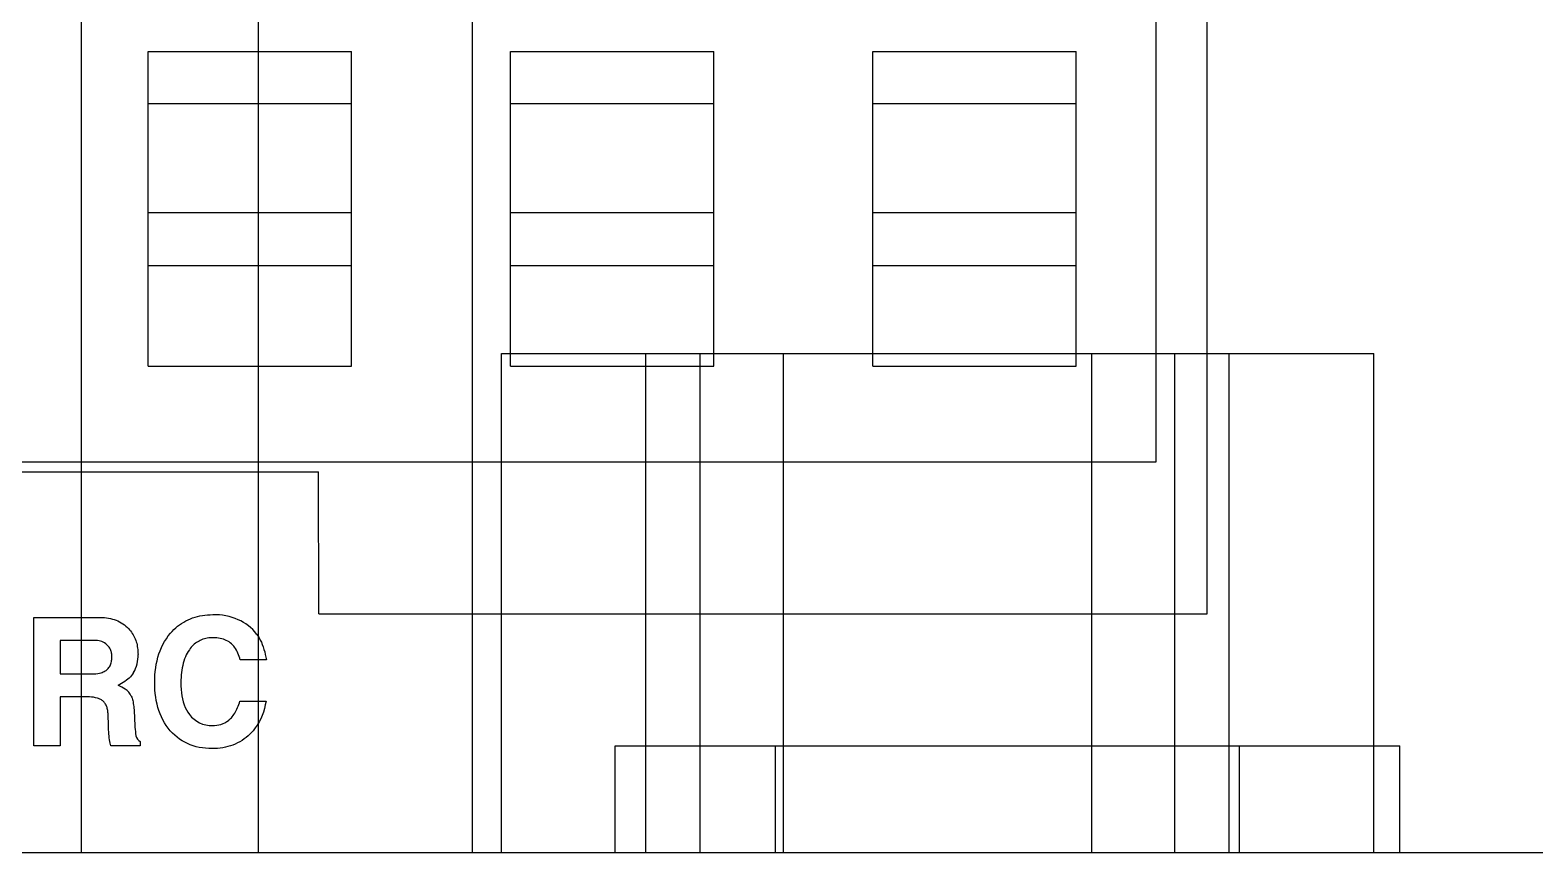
# Model space of a CAD drawing. Extents: x 0 to 171, y 0 to 414.
# Drawn here: x 101.71 to 122.68, y 170.44 to 181.91 of the extents above; entities that cross this region are included whole.
import ezdxf

# ---------------------------------------------------------------- set-up
doc = ezdxf.new("R2010")
doc.units = 0
doc.layers.add('-15N-THT. THIẾT BỊ ĐÓNG MỞ', color=40, linetype='CONTINUOUS')

# ---------------------------------------------------------------- blocks, each defined once
blk = doc.blocks.new('06 - N - SC VSD ATV630U75~D11N4')
at = {"layer": '-15N-THT. THIẾT BỊ ĐÓNG MỞ'}
for p, q in [((31.895, -13.579), (31.895, -31.065)), ((32.61, -33.182), (32.61, -14.639)), ((16.917, -21.599), (16.917, -36.512)), ((19.387, -36.512), (19.387, -21.599)), ((22.37, -36.512), (22.37, -21.599)), ((17.851, -25.343), (20.685, -25.343)), ((17.851, -29.73), (17.851, -25.343)), ((20.685, -26.074), (20.685, -25.343)), ((22.902, -25.343), (25.735, -25.343)), ((22.902, -29.73), (22.902, -25.343)), ((25.735, -26.074), (25.735, -25.343)), ((27.952, -25.343), (30.786, -25.343)), ((27.952, -29.73), (27.952, -25.343)), ((30.786, -26.074), (30.786, -25.343)), ((17.851, -26.074), (17.851, -26.074)), ((20.685, -26.074), (17.851, -26.074)), ((20.685, -26.074), (20.685, -26.074)), ((20.685, -29.73), (20.685, -26.074)), ((25.735, -26.074), (22.902, -26.074)), ((22.902, -26.074), (22.902, -26.074)), ((25.735, -26.074), (25.735, -26.074)), ((25.735, -29.73), (25.735, -26.074)), ((30.786, -26.074), (27.952, -26.074)), ((27.952, -26.074), (27.952, -26.074)), ((30.786, -26.074), (30.786, -26.074)), ((30.786, -29.73), (30.786, -26.074)), ((20.685, -27.592), (17.851, -27.592)), ((25.735, -27.592), (22.902, -27.592)), ((30.786, -27.592), (27.952, -27.592)), ((17.851, -28.324), (20.685, -28.324)), ((22.902, -28.324), (25.735, -28.324)), ((27.952, -28.324), (30.786, -28.324)), ((22.773, -29.552), (34.931, -29.552)), ((22.773, -36.512), (22.773, -29.552)), ((24.787, -36.512), (24.787, -29.552)), ((25.544, -36.512), (25.544, -29.552)), ((26.703, -29.552), (26.703, -29.552)), ((26.703, -36.512), (26.703, -29.552)), ((31.002, -29.552), (31.002, -29.552)), ((31.002, -36.512), (31.002, -29.552)), ((32.161, -36.512), (32.161, -29.552)), ((32.917, -36.512), (32.917, -29.552)), ((34.931, -36.512), (34.931, -29.552)), ((17.851, -29.73), (20.685, -29.73)), ((22.902, -29.73), (25.735, -29.73)), ((27.952, -29.73), (30.786, -29.73)), ((31.895, -31.065), (-38.814, -31.065)), ((-8.292, -31.202), (20.223, -31.202)), ((20.231, -33.182), (20.223, -31.202)), ((20.223, -31.202), (20.223, -31.202)), ((16.259, -35.02), (16.259, -33.231)), ((16.259, -33.231), (17.185, -33.231)), ((16.259, -33.231), (16.259, -33.231)), ((17.185, -33.231), (17.214, -33.231)), ((17.185, -33.231), (17.185, -33.231)), ((17.214, -33.231), (17.242, -33.233)), ((17.242, -33.233), (17.27, -33.236)), ((17.27, -33.236), (17.298, -33.24)), ((17.298, -33.24), (17.325, -33.246)), ((17.325, -33.246), (17.352, -33.253)), ((17.352, -33.253), (17.378, -33.261)), ((17.378, -33.261), (17.403, -33.27)), ((17.403, -33.27), (17.428, -33.28)), ((17.428, -33.28), (17.452, -33.292)), ((17.452, -33.292), (17.475, -33.306)), ((17.475, -33.306), (17.498, -33.32)), ((17.498, -33.32), (17.52, -33.336)), ((17.52, -33.336), (17.541, -33.353)), ((18.261, -33.354), (18.289, -33.333)), ((18.289, -33.333), (18.317, -33.313)), ((18.317, -33.313), (18.346, -33.295)), ((18.346, -33.295), (18.376, -33.278)), ((18.376, -33.278), (18.407, -33.263)), ((18.407, -33.263), (18.439, -33.249)), ((18.439, -33.249), (18.471, -33.237)), ((18.471, -33.237), (18.504, -33.226)), ((18.504, -33.226), (18.538, -33.217)), ((18.538, -33.217), (18.572, -33.209)), ((18.572, -33.209), (18.607, -33.203)), ((18.607, -33.203), (18.643, -33.198)), ((18.643, -33.198), (18.679, -33.195)), ((18.679, -33.195), (18.715, -33.193)), ((18.715, -33.193), (18.752, -33.192)), ((18.752, -33.192), (18.752, -33.192)), ((19.108, -33.262), (19.108, -33.262)), ((20.231, -33.182), (32.61, -33.182)), ((20.231, -33.182), (20.231, -33.182)), ((32.61, -33.182), (32.61, -33.182)), ((16.624, -33.552), (16.624, -33.552)), ((16.624, -33.552), (16.624, -34.017)), ((17.125, -33.552), (16.624, -33.552)), ((17.125, -33.552), (17.125, -33.552)), ((17.541, -33.353), (17.561, -33.371)), ((17.561, -33.371), (17.577, -33.386)), ((17.561, -33.371), (17.561, -33.371)), ((17.577, -33.386), (17.591, -33.402)), ((17.591, -33.402), (17.605, -33.418)), ((17.605, -33.418), (17.618, -33.436)), ((17.618, -33.436), (17.63, -33.453)), ((17.63, -33.453), (17.641, -33.472)), ((17.641, -33.472), (17.652, -33.49)), ((17.652, -33.49), (17.661, -33.51)), ((17.661, -33.51), (17.67, -33.529)), ((17.67, -33.529), (17.678, -33.55)), ((17.678, -33.55), (17.685, -33.57)), ((18.08, -33.567), (18.105, -33.527)), ((18.105, -33.527), (18.132, -33.489)), ((18.132, -33.489), (18.162, -33.452)), ((18.162, -33.452), (18.185, -33.426)), ((18.162, -33.452), (18.162, -33.452)), ((18.185, -33.426), (18.209, -33.4)), ((18.209, -33.4), (18.235, -33.376)), ((18.235, -33.376), (18.261, -33.354)), ((18.577, -33.55), (18.56, -33.559)), ((18.596, -33.542), (18.577, -33.55)), ((18.614, -33.535), (18.596, -33.542)), ((18.634, -33.529), (18.614, -33.535)), ((18.654, -33.524), (18.634, -33.529)), ((18.674, -33.52), (18.654, -33.524)), ((18.695, -33.517), (18.674, -33.52)), ((18.716, -33.515), (18.695, -33.517)), ((18.738, -33.513), (18.716, -33.515)), ((18.759, -33.513), (18.738, -33.513)), ((18.784, -33.513), (18.759, -33.513)), ((18.759, -33.513), (18.759, -33.513)), ((18.808, -33.515), (18.784, -33.513)), ((18.832, -33.518), (18.808, -33.515)), ((18.855, -33.522), (18.832, -33.518)), ((18.877, -33.527), (18.855, -33.522)), ((18.899, -33.534), (18.877, -33.527)), ((18.92, -33.541), (18.899, -33.534)), ((18.94, -33.55), (18.92, -33.541)), ((18.96, -33.56), (18.94, -33.55)), ((19.362, -33.462), (19.38, -33.488)), ((19.362, -33.462), (19.362, -33.462)), ((19.38, -33.488), (19.398, -33.517)), ((19.398, -33.517), (19.414, -33.546)), ((19.414, -33.546), (19.429, -33.577)), ((17.277, -33.612), (17.277, -33.612)), ((17.285, -33.62), (17.277, -33.612)), ((17.294, -33.629), (17.285, -33.62)), ((17.301, -33.638), (17.294, -33.629)), ((17.308, -33.647), (17.301, -33.638)), ((17.315, -33.658), (17.308, -33.647)), ((17.321, -33.668), (17.315, -33.658)), ((17.326, -33.679), (17.321, -33.668)), ((17.331, -33.691), (17.326, -33.679)), ((17.334, -33.703), (17.331, -33.691)), ((17.338, -33.715), (17.334, -33.703)), ((17.34, -33.727), (17.338, -33.715)), ((17.343, -33.741), (17.34, -33.727)), ((17.344, -33.754), (17.343, -33.741)), ((17.345, -33.767), (17.344, -33.754)), ((17.685, -33.57), (17.691, -33.591)), ((17.691, -33.591), (17.696, -33.613)), ((17.696, -33.613), (17.7, -33.635)), ((17.7, -33.635), (17.704, -33.657)), ((17.704, -33.657), (17.706, -33.679)), ((17.706, -33.679), (17.708, -33.702)), ((17.708, -33.702), (17.709, -33.725)), ((17.709, -33.725), (17.71, -33.748)), ((17.71, -33.748), (17.71, -33.748)), ((17.988, -33.786), (18.002, -33.74)), ((18.002, -33.74), (18.018, -33.695)), ((18.018, -33.695), (18.037, -33.651)), ((18.037, -33.651), (18.057, -33.608)), ((18.057, -33.608), (18.08, -33.567)), ((18.382, -33.754), (18.37, -33.781)), ((18.395, -33.728), (18.382, -33.754)), ((18.41, -33.704), (18.395, -33.728)), ((18.425, -33.68), (18.41, -33.704)), ((18.438, -33.663), (18.425, -33.68)), ((18.425, -33.68), (18.425, -33.68)), ((18.451, -33.647), (18.438, -33.663)), ((18.465, -33.632), (18.451, -33.647)), ((18.479, -33.617), (18.465, -33.632)), ((18.494, -33.604), (18.479, -33.617)), ((18.51, -33.591), (18.494, -33.604)), ((18.526, -33.579), (18.51, -33.591)), ((18.543, -33.569), (18.526, -33.579)), ((18.56, -33.559), (18.543, -33.569)), ((18.978, -33.571), (18.96, -33.56)), ((18.996, -33.583), (18.978, -33.571)), ((19.012, -33.597), (18.996, -33.583)), ((19.028, -33.612), (19.012, -33.597)), ((19.043, -33.629), (19.028, -33.612)), ((19.056, -33.646), (19.043, -33.629)), ((19.069, -33.665), (19.056, -33.646)), ((19.081, -33.685), (19.069, -33.665)), ((19.092, -33.706), (19.081, -33.685)), ((19.102, -33.728), (19.092, -33.706)), ((19.112, -33.75), (19.102, -33.728)), ((19.12, -33.774), (19.112, -33.75)), ((19.429, -33.577), (19.442, -33.609)), ((19.442, -33.609), (19.454, -33.642)), ((19.454, -33.642), (19.465, -33.677)), ((19.465, -33.677), (19.475, -33.712)), ((19.475, -33.712), (19.484, -33.748)), ((19.484, -33.748), (19.491, -33.785)), ((17.252, -33.976), (17.264, -33.968)), ((17.264, -33.968), (17.276, -33.96)), ((17.276, -33.96), (17.286, -33.95)), ((17.286, -33.95), (17.296, -33.94)), ((17.296, -33.94), (17.305, -33.929)), ((17.305, -33.929), (17.313, -33.917)), ((17.313, -33.917), (17.32, -33.904)), ((17.32, -33.904), (17.326, -33.891)), ((17.326, -33.891), (17.331, -33.877)), ((17.331, -33.877), (17.335, -33.862)), ((17.335, -33.862), (17.339, -33.847)), ((17.339, -33.847), (17.342, -33.831)), ((17.342, -33.831), (17.344, -33.815)), ((17.344, -33.815), (17.345, -33.798)), ((17.345, -33.781), (17.345, -33.767)), ((17.345, -33.781), (17.345, -33.781)), ((17.345, -33.798), (17.345, -33.781)), ((17.951, -33.982), (17.957, -33.932)), ((17.957, -33.932), (17.965, -33.882)), ((17.965, -33.882), (17.975, -33.834)), ((17.975, -33.834), (17.988, -33.786)), ((18.32, -33.964), (18.315, -33.998)), ((18.325, -33.931), (18.32, -33.964)), ((18.332, -33.9), (18.325, -33.931)), ((18.339, -33.868), (18.332, -33.9)), ((18.348, -33.838), (18.339, -33.868)), ((18.358, -33.809), (18.348, -33.838)), ((18.37, -33.781), (18.358, -33.809)), ((19.127, -33.798), (19.12, -33.774)), ((19.134, -33.823), (19.127, -33.798)), ((19.498, -33.823), (19.134, -33.823)), ((19.134, -33.823), (19.134, -33.823)), ((19.491, -33.785), (19.498, -33.823)), ((19.498, -33.823), (19.498, -33.823)), ((16.624, -34.017), (16.624, -34.017)), ((16.624, -34.017), (17.099, -34.017)), ((17.099, -34.017), (17.099, -34.017)), ((17.197, -34.001), (17.212, -33.996)), ((17.197, -34.001), (17.197, -34.001)), ((17.212, -33.996), (17.226, -33.99)), ((17.226, -33.99), (17.239, -33.984)), ((17.239, -33.984), (17.252, -33.976)), ((17.457, -34.165), (17.433, -34.177)), ((17.433, -34.177), (17.433, -34.177)), ((17.481, -34.151), (17.457, -34.165)), ((17.505, -34.137), (17.481, -34.151)), ((17.527, -34.123), (17.505, -34.137)), ((17.548, -34.107), (17.527, -34.123)), ((17.568, -34.091), (17.548, -34.107)), ((17.587, -34.075), (17.568, -34.091)), ((17.604, -34.057), (17.587, -34.075)), ((17.62, -34.039), (17.604, -34.057)), ((17.635, -34.02), (17.62, -34.039)), ((17.648, -34), (17.635, -34.02)), ((17.648, -34), (17.648, -34)), ((17.943, -34.137), (17.944, -34.085)), ((17.944, -34.189), (17.943, -34.137)), ((17.943, -34.137), (17.943, -34.137)), ((17.944, -34.085), (17.946, -34.033)), ((17.946, -34.033), (17.951, -33.982)), ((18.308, -34.102), (18.307, -34.138)), ((18.307, -34.138), (18.308, -34.186)), ((18.307, -34.138), (18.307, -34.138)), ((18.309, -34.067), (18.308, -34.102)), ((18.312, -34.032), (18.309, -34.067)), ((18.315, -33.998), (18.312, -34.032)), ((17.034, -34.338), (16.624, -34.338)), ((16.624, -34.338), (16.624, -35.02)), ((16.624, -34.338), (16.624, -34.338)), ((17.034, -34.338), (17.034, -34.338)), ((17.157, -34.36), (17.145, -34.356)), ((17.145, -34.356), (17.145, -34.356)), ((17.168, -34.364), (17.157, -34.36)), ((17.179, -34.369), (17.168, -34.364)), ((17.19, -34.375), (17.179, -34.369)), ((17.201, -34.381), (17.19, -34.375)), ((17.211, -34.388), (17.201, -34.381)), ((17.22, -34.395), (17.211, -34.388)), ((17.532, -34.228), (17.532, -34.228)), ((17.616, -34.328), (17.622, -34.341)), ((17.616, -34.328), (17.616, -34.328)), ((17.622, -34.341), (17.628, -34.355)), ((17.628, -34.355), (17.632, -34.372)), ((17.632, -34.372), (17.637, -34.39)), ((17.637, -34.39), (17.641, -34.409)), ((17.946, -34.24), (17.944, -34.189)), ((17.951, -34.291), (17.946, -34.24)), ((17.957, -34.34), (17.951, -34.291)), ((17.965, -34.389), (17.957, -34.34)), ((17.975, -34.437), (17.965, -34.389)), ((18.308, -34.186), (18.311, -34.234)), ((18.311, -34.234), (18.315, -34.28)), ((18.315, -34.28), (18.322, -34.324)), ((18.322, -34.324), (18.33, -34.367)), ((18.33, -34.367), (18.341, -34.408)), ((17.229, -34.403), (17.22, -34.395)), ((17.237, -34.411), (17.229, -34.403)), ((17.244, -34.42), (17.237, -34.411)), ((17.251, -34.43), (17.244, -34.42)), ((17.258, -34.44), (17.251, -34.43)), ((17.264, -34.451), (17.258, -34.44)), ((17.269, -34.463), (17.264, -34.451)), ((17.274, -34.475), (17.269, -34.463)), ((17.278, -34.487), (17.274, -34.475)), ((17.282, -34.5), (17.278, -34.487)), ((17.285, -34.514), (17.282, -34.5)), ((17.287, -34.527), (17.285, -34.514)), ((17.289, -34.541), (17.287, -34.527)), ((17.291, -34.555), (17.289, -34.541)), ((17.292, -34.57), (17.291, -34.555)), ((17.293, -34.584), (17.292, -34.57)), ((17.298, -34.735), (17.293, -34.584)), ((17.293, -34.584), (17.293, -34.584)), ((17.641, -34.409), (17.644, -34.43)), ((17.644, -34.43), (17.647, -34.451)), ((17.647, -34.451), (17.65, -34.473)), ((17.65, -34.473), (17.653, -34.496)), ((17.653, -34.496), (17.655, -34.52)), ((17.655, -34.52), (17.657, -34.544)), ((17.657, -34.544), (17.658, -34.568)), ((17.658, -34.568), (17.66, -34.593)), ((17.66, -34.593), (17.661, -34.618)), ((17.987, -34.484), (17.975, -34.437)), ((18.001, -34.529), (17.987, -34.484)), ((18.017, -34.574), (18.001, -34.529)), ((18.035, -34.617), (18.017, -34.574)), ((18.341, -34.408), (18.354, -34.448)), ((18.354, -34.448), (18.369, -34.485)), ((18.369, -34.485), (18.386, -34.52)), ((18.386, -34.52), (18.405, -34.552)), ((18.405, -34.552), (18.426, -34.582)), ((18.426, -34.582), (18.426, -34.582)), ((19.023, -34.614), (19.035, -34.598)), ((19.035, -34.598), (19.046, -34.582)), ((19.046, -34.582), (19.057, -34.564)), ((19.057, -34.564), (19.068, -34.546)), ((19.068, -34.546), (19.078, -34.527)), ((19.078, -34.527), (19.088, -34.507)), ((19.088, -34.507), (19.097, -34.487)), ((19.097, -34.487), (19.106, -34.465)), ((19.106, -34.465), (19.114, -34.444)), ((19.114, -34.444), (19.122, -34.421)), ((19.122, -34.421), (19.13, -34.398)), ((19.13, -34.398), (19.494, -34.398)), ((19.13, -34.398), (19.13, -34.398)), ((19.44, -34.597), (19.42, -34.643)), ((19.457, -34.549), (19.44, -34.597)), ((19.472, -34.5), (19.457, -34.549)), ((19.484, -34.45), (19.472, -34.5)), ((19.494, -34.398), (19.484, -34.45)), ((19.494, -34.398), (19.494, -34.398)), ((17.299, -34.766), (17.298, -34.735)), ((17.298, -34.735), (17.298, -34.735)), ((17.3, -34.796), (17.299, -34.766)), ((17.302, -34.826), (17.3, -34.796)), ((17.661, -34.618), (17.662, -34.644)), ((17.662, -34.644), (17.662, -34.644)), ((18.056, -34.659), (18.035, -34.617)), ((18.079, -34.699), (18.056, -34.659)), ((18.104, -34.738), (18.079, -34.699)), ((18.131, -34.775), (18.104, -34.738)), ((18.16, -34.811), (18.131, -34.775)), ((18.19, -34.842), (18.16, -34.811)), ((18.16, -34.811), (18.16, -34.811)), ((18.747, -34.737), (18.747, -34.737)), ((18.972, -34.664), (18.985, -34.654)), ((18.972, -34.664), (18.972, -34.664)), ((18.985, -34.654), (18.998, -34.641)), ((18.998, -34.641), (19.011, -34.628)), ((19.011, -34.628), (19.023, -34.614)), ((19.314, -34.809), (19.281, -34.845)), ((19.344, -34.77), (19.314, -34.809)), ((19.372, -34.73), (19.344, -34.77)), ((19.397, -34.687), (19.372, -34.73)), ((19.42, -34.643), (19.397, -34.687)), ((16.624, -35.02), (16.259, -35.02)), ((16.259, -35.02), (16.259, -35.02)), ((16.624, -35.02), (16.624, -35.02)), ((17.304, -34.855), (17.302, -34.826)), ((17.307, -34.883), (17.304, -34.855)), ((17.309, -34.91), (17.307, -34.883)), ((17.313, -34.936), (17.309, -34.91)), ((17.317, -34.96), (17.313, -34.936)), ((17.321, -34.983), (17.317, -34.96)), ((17.327, -35.003), (17.321, -34.983)), ((17.333, -35.02), (17.327, -35.003)), ((17.741, -35.02), (17.333, -35.02)), ((17.333, -35.02), (17.333, -35.02)), ((17.68, -34.878), (17.68, -34.878)), ((17.741, -34.961), (17.741, -35.02)), ((17.741, -34.961), (17.741, -34.961)), ((17.741, -35.02), (17.741, -35.02)), ((18.221, -34.872), (18.19, -34.842)), ((18.254, -34.9), (18.221, -34.872)), ((18.288, -34.926), (18.254, -34.9)), ((18.323, -34.949), (18.288, -34.926)), ((18.36, -34.97), (18.323, -34.949)), ((18.399, -34.989), (18.36, -34.97)), ((18.438, -35.006), (18.399, -34.989)), ((18.479, -35.02), (18.438, -35.006)), ((18.52, -35.032), (18.479, -35.02)), ((18.998, -35.021), (18.963, -35.031)), ((19.032, -35.009), (18.998, -35.021)), ((19.065, -34.995), (19.032, -35.009)), ((19.098, -34.98), (19.065, -34.995)), ((19.129, -34.963), (19.098, -34.98)), ((19.16, -34.945), (19.129, -34.963)), ((19.189, -34.924), (19.16, -34.945)), ((19.218, -34.903), (19.189, -34.924)), ((19.245, -34.879), (19.218, -34.903)), ((19.281, -34.845), (19.245, -34.879)), ((19.245, -34.879), (19.245, -34.879)), ((24.358, -35.02), (24.358, -35.02)), ((24.358, -36.512), (24.358, -35.02)), ((24.358, -35.02), (35.295, -35.02)), ((26.595, -35.02), (26.595, -35.02)), ((26.595, -36.512), (26.595, -35.02)), ((33.058, -35.02), (33.058, -35.02)), ((33.058, -36.512), (33.058, -35.02)), ((35.295, -35.02), (35.295, -35.02)), ((35.295, -36.512), (35.295, -35.02)), ((18.563, -35.041), (18.52, -35.032)), ((18.607, -35.049), (18.563, -35.041)), ((18.652, -35.054), (18.607, -35.049)), ((18.697, -35.057), (18.652, -35.054)), ((18.742, -35.058), (18.697, -35.057)), ((18.78, -35.057), (18.742, -35.058)), ((18.742, -35.058), (18.742, -35.058)), ((18.818, -35.055), (18.78, -35.057)), ((18.855, -35.051), (18.818, -35.055)), ((18.892, -35.046), (18.855, -35.051)), ((18.928, -35.039), (18.892, -35.046)), ((18.963, -35.031), (18.928, -35.039)), ((59.15, -36.512), (-42.137, -36.512)), ((16.917, -36.512), (16.917, -36.512)), ((19.387, -36.512), (19.387, -36.512)), ((22.37, -36.512), (22.37, -36.512)), ((24.358, -36.512), (24.358, -36.512)), ((26.595, -36.512), (26.595, -36.512)), ((26.703, -36.512), (26.703, -36.512)), ((31.002, -36.512), (31.002, -36.512)), ((33.058, -36.512), (33.058, -36.512)), ((35.295, -36.512), (35.295, -36.512))]:
    blk.add_line(p, q, dxfattribs=at)
for centre, radius, start, end in [((18.765, -34.059), 0.867, 66.7284, 90.8775), ((18.851, -33.85), 0.641, 37.2332, 66.3993), ((17.123, -33.778), 0.227, 47.2559, 89.3667), ((17.232, -33.764), 0.478, 330.4523, 1.8663), ((17.092, -33.673), 0.344, 271.074, 287.7596), ((17.177, -34.799), 0.672, 58.1399, 67.6412), ((17.019, -34.769), 0.431, 72.9997, 87.9281), ((17.374, -34.447), 0.27, 26.1501, 54.2089), ((18.736, -34.351), 0.387, 216.7442, 271.6299), ((19.338, -34.629), 1.676, 180.5124, 188.5592), ((18.755, -34.378), 0.36, 268.8032, 307.1351), ((17.794, -34.859), 0.115, 189.9017, 242.7519)]:
    blk.add_arc(centre, radius, start, end, dxfattribs=at)

msp = doc.modelspace()

# ---------------------------------------------------------------- block references
msp.add_blockref('06 - N - SC VSD ATV630U75~D11N4', (85.5, 206.951))

doc.saveas('drawing.dxf')
